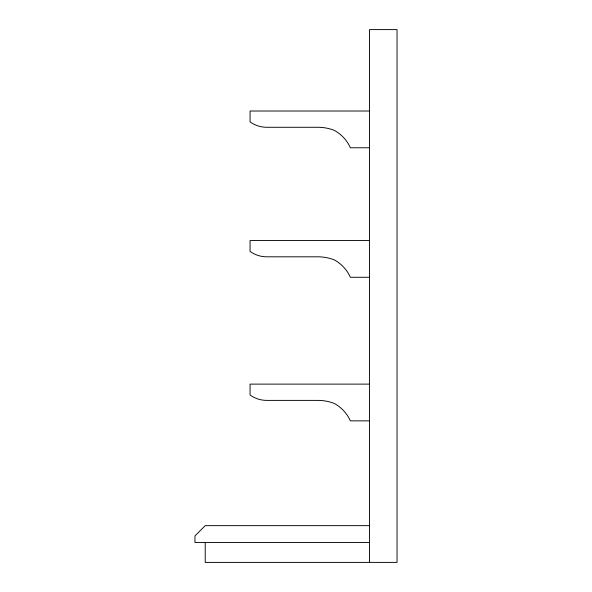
<?xml version="1.0" encoding="UTF-8"?>
<svg xmlns="http://www.w3.org/2000/svg" width="592" height="592" viewBox="0 0 592 592"><rect width="100%" height="100%" fill="white"/><g stroke="black" fill="none" stroke-linecap="round" stroke-linejoin="round"><path stroke-width="0.89" d="M369.489 111.015L250.068 111.015L250.068 121.9A28.453 28.453 0 0 0 266.718 127.28L317.911 127.28A45.362 45.362 0 0 1 334.273 130.336A37.022 37.022 0 0 1 350.375 147.756L369.489 147.756M369.489 240.537L250.068 240.537L250.068 251.43A28.453 28.453 0 0 0 266.718 256.81L317.911 256.81A45.362 45.362 0 0 1 334.273 259.866A37.022 37.022 0 0 1 350.375 277.285L369.489 277.285M369.489 384.119L250.068 384.119L250.068 395.005A28.453 28.453 0 0 0 266.718 400.392L317.911 400.392A45.362 45.362 0 0 1 334.273 403.441A37.022 37.022 0 0 1 350.375 420.86L369.489 420.86M369.489 525.652L205.224 525.652L194.953 535.93L194.953 542.442L369.489 542.442M369.489 562.4L369.489 29.6L397.047 29.6L397.047 562.4L205.224 562.4L205.224 542.442"/></g></svg>
